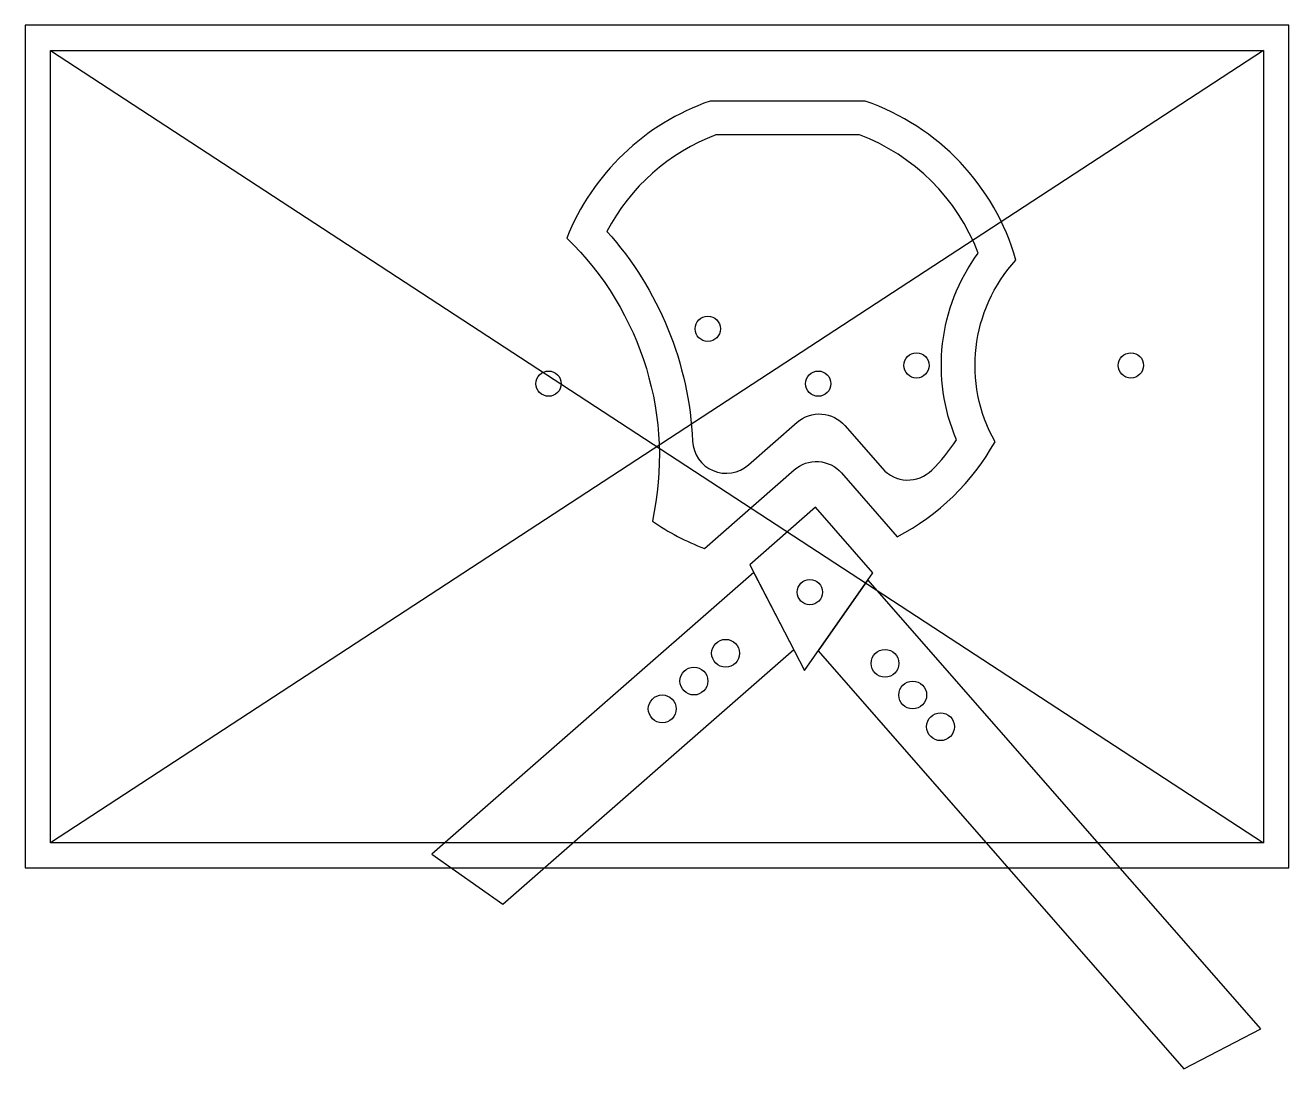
# Model space of a CAD drawing. Header units: millimetres. Extents: x -75 to 75, y -74 to 50.
import ezdxf

# ---------------------------------------------------------------- set-up
doc = ezdxf.new("R2010")
doc.units = ezdxf.units.MM

msp = doc.modelspace()

# ---------------------------------------------------------------- linework, layer by layer
for p, q in [((-75, 50), (-75, -50)), ((75, 50), (-75, 50)), ((75, -50), (75, 50)), ((-72, 47), (72, -47)), ((72, 47), (-72, -47)), ((33.32, 47), (66.38, 47)), ((72, 45.77), (72, 39.55)), ((72, 45.77), (72, 39.55)), ((-66.28, -47), (-72, -47)), ((-75, -50), (75, -50))]:
    msp.add_line(p, q)
for points in [[(-75, -50), (75, -50), (75, 50), (-75, 50)], [(-72, -47), (-72, 47), (72, 47), (72, -47)], [(25.64, -14.98), (18.82, -7.18), (11.02, -14.01), (17.53, -26.55)], [(-26.72, -48.37), (-18.29, -54.28), (16.24, -24.06), (11.49, -14.92)], [(62.53, -73.82), (71.67, -69.08), (25.05, -15.82), (19.14, -24.25)]]:
    msp.add_lwpolyline(points, close=True)
for points in [[(21.92, -3.13), (28.53, -10.69, 0.146369), (40.13, 0.57, -0.324199), (42.62, 22.14, 0.244149), (24.73, 41), (6.3, 41, 0.21858), (-10.71, 24.73, -0.26004), (-0.55, -8.84, 0.062089), (5.63, -12.08), (16.28, -2.76, -0.414214)], [(16.65, 2.89, -0.414214), (22.3, 2.51), (26.77, -2.6, 0.433346), (32.61, -2.8, 0.048233), (35.57, 0.79, -0.26554), (38.13, 22.97, 0.214944), (24.03, 37), (7, 37, 0.184571), (-5.94, 25.54, -0.173129), (4.23, 0.65, 0.628537), (10.86, -2.18)]]:
    msp.add_lwpolyline(points, format="xyb", close=True)
for centre, radius in [((6.03, 13.98), 1.5), ((30.81, 9.64), 1.5), ((56.26, 9.64), 1.5), ((56.26, 9.64), 1.5), ((-12.87, 7.47), 1.5), ((-12.87, 7.47), 1.5), ((19.14, 7.47), 1.5), ((18.15, -17.27), 1.5), ((18.15, -17.27), 1.5), ((8.14, -24.52), 1.65), ((27.07, -25.72), 1.65), ((4.38, -27.82), 1.65), ((30.36, -29.48), 1.65), ((0.62, -31.12), 1.65), ((33.66, -33.24), 1.65)]:
    msp.add_circle(centre, radius)

doc.saveas('drawing.dxf')
